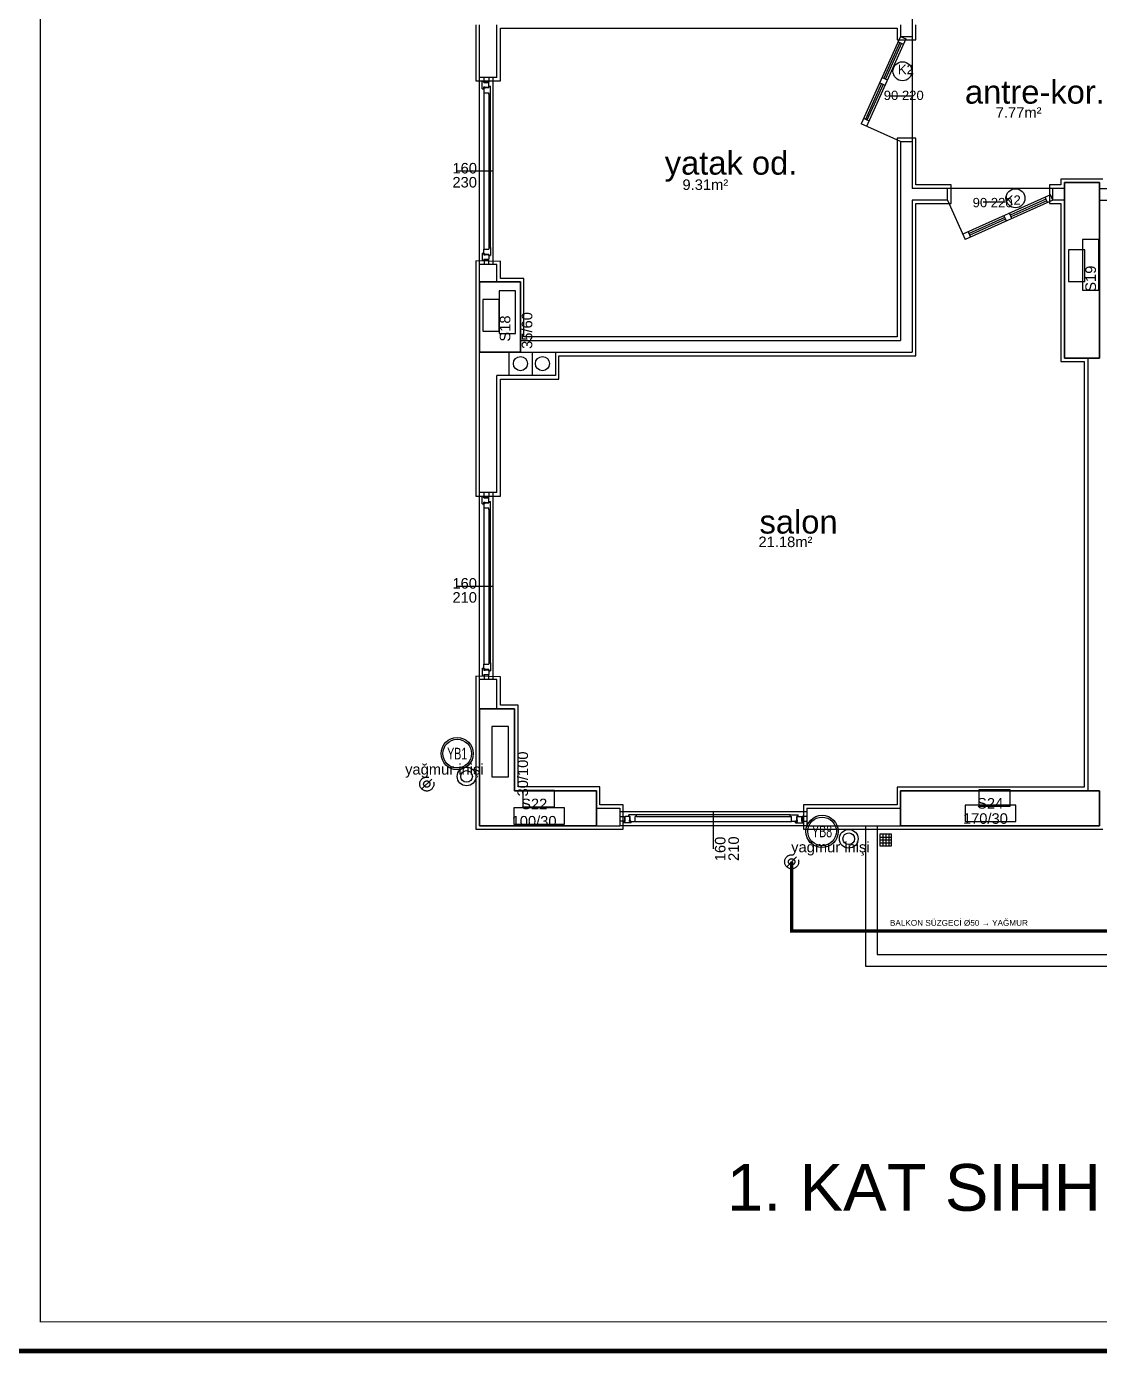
# Model space of a CAD drawing. Header units: centimetres. Extents: x -3962 to 30527, y -2 to 2802.
# Drawn here: x 10013 to 10930, y -2 to 1133 of the extents above; entities that cross this region are included whole.
import ezdxf
from ezdxf.enums import TextEntityAlignment as Align

# ---------------------------------------------------------------- set-up
doc = ezdxf.new("R2010")
doc.units = ezdxf.units.CM
doc.linetypes.add('YAGMUR HATTI', pattern=[36, 30, -6])
for name, color, linetype in [('MTY-YAGMURSU-KOLON NO', 7, 'CONTINUOUS'), ('ROTAS-KAT-ADI', 1, 'CONTINUOUS'), ('ROTAS-MIMARI', 8, 'CONTINUOUS'), ('ROTAS-MIMARI-KOLON', 8, 'CONTINUOUS'), ('ROTAS-MIMARI-YAZI', 8, 'CONTINUOUS'), ('ROTAS-PAFTA', 7, 'CONTINUOUS'), ('ROTAS-PISSU-KOLONNO', 211, 'CONTINUOUS'), ('ROTAS-YAGMUR-BORUSU', 3, 'YAGMUR HATTI'), ('ROTAS-YAGMUR-BORUSU-CAP', 3, 'CONTINUOUS')]:
    doc.layers.add(name, color=color, linetype=linetype)
doc.styles.add('ANOTATIVO', font='arial.ttf')
doc.styles.add('ROTAS', font='arial.ttf')

# ---------------------------------------------------------------- blocks, each defined once
blk = doc.blocks.new('MTY-KOLON NO YAGMUR')
at = {"layer": 'MTY-YAGMURSU-KOLON NO', "linetype": 'Continuous', "ltscale": 100}
blk.add_circle((0, 0), 27.5, dxfattribs=at)
at = {"layer": 'MTY-YAGMURSU-KOLON NO', "color": 7, "linetype": 'Continuous', "ltscale": 100}
blk.add_circle((0, 0), 24.5, dxfattribs=at)
at = {"style": 'ANOTATIVO', "width": 0.65}
blk.add_attdef('K', text='', height=20, dxfattribs=at).set_placement((0, 0), align=Align.MIDDLE_CENTER)

msp = doc.modelspace()

# ---------------------------------------------------------------- linework, layer by layer
at = {"layer": 'ROTAS-MIMARI'}
for p, q in [((10770.4, 1154.2), (10770.4, 1124.2)), ((10397.4, 1134.2), (10397.4, 1086.2)), ((10400.4, 1089.2), (10400.4, 1134.2)), ((10415.4, 1089.2), (10415.4, 1134.2)), ((10418.4, 1086.2), (10418.4, 1131.2)), ((10418.4, 1131.2), (10435.4, 1131.2)), ((10435.4, 1131.2), (10757.4, 1131.2)), ((10760.4, 1124.2), (10726.8, 1049.4)), ((10757.4, 1131.2), (10757.4, 1121.2)), ((10760.4, 1134.2), (10760.4, 1124.2)), ((10760.4, 1124.2), (10770.4, 1124.2)), ((10760.4, 1124.2), (10765, 1122.2)), ((10770.4, 1124.2), (10770.4, 1034.2)), ((10773.4, 1121.2), (10773.4, 1134.2)), ((10765, 1122.2), (10731.3, 1047.3)), ((10759.8, 1119), (10746.1, 1088.4)), ((10761.3, 1118.4), (10747.5, 1087.8)), ((10757.4, 1121.2), (10773.4, 1121.2)), ((10758.4, 1119.7), (10762.9, 1117.6)), ((10397.4, 1086.2), (10418.4, 1086.2)), ((10415.4, 1089.2), (10400.4, 1089.2)), ((10400.4, 929.2), (10400.4, 1089.2)), ((10402.8, 1079.5), (10402.8, 1085.9)), ((10402.8, 1085.9), (10404.2, 1085.9)), ((10402.8, 1079.5), (10404.2, 1079.5)), ((10404.2, 1084.7), (10404.2, 1085.9)), ((10404.2, 1084.7), (10408.4, 1084.7)), ((10404.2, 1079.5), (10404.2, 1081)), ((10404.2, 1081), (10405.2, 1081)), ((10404.2, 1080.4), (10404.7, 1080.4)), ((10404.2, 1080.4), (10404.2, 1076)), ((10404.4, 1085.2), (10404.4, 1089.2)), ((10408.4, 1085.2), (10404.4, 1085.2)), ((10404.7, 1080.1), (10404.7, 1080.4)), ((10404.7, 1080.1), (10405.2, 1080.1)), ((10405.2, 1080.7), (10405.2, 1081)), ((10405.2, 1080.7), (10408.4, 1080.7)), ((10405.2, 1080.4), (10408.4, 1080.4)), ((10405.2, 1080.1), (10405.2, 1080.4)), ((10408.4, 1089.2), (10408.4, 1085.2)), ((10408.4, 1080.7), (10408.4, 1084.7)), ((10408.4, 1081.6), (10409.8, 1081.6)), ((10408.4, 1081.6), (10408.4, 1080.4)), ((10409.8, 1074.8), (10409.8, 1081.6)), ((10412.2, 929.2), (10412.2, 1089.2)), ((10744, 1083.8), (10730.3, 1053.2)), ((10745.5, 1083.2), (10731.7, 1052.6)), ((10742.6, 1084.5), (10747.1, 1082.5)), ((10744.6, 1089.1), (10749.2, 1087)), ((10404.2, 1076), (10404.2, 942.4)), ((10404.2, 1076), (10408.4, 1076)), ((10408.4, 1074.8), (10408.4, 1076)), ((10408.4, 1074.8), (10408.4, 943.6)), ((10408.4, 1074.8), (10409.8, 1074.8)), ((10409.8, 943.6), (10409.8, 1074.8)), ((10751.6, 1073.5), (10770.4, 1073.5)), ((10760.4, 1034.2), (10726.8, 1049.4)), ((10733.4, 1051.9), (10728.8, 1053.9)), ((10773.4, 1037.2), (10757.4, 1037.2)), ((10757.4, 1037.2), (10757.4, 867.2)), ((10760.4, 1034.2), (10760.4, 864.2)), ((10760.4, 1034.2), (10770.4, 1034.2)), ((10770.4, 1034.2), (10770.4, 994.2)), ((10773.4, 997.2), (10773.4, 1037.2)), ((10380.8, 1009.2), (10412.2, 1009.2)), ((10933.4, 1002.2), (10897.4, 1002.2)), ((10897.4, 1002.2), (10897.4, 997.2)), ((10800.6, 994.2), (10770.4, 994.2)), ((10803.6, 997.2), (10773.4, 997.2)), ((10800.6, 984.2), (10800.6, 994.2)), ((10890.6, 994.2), (10800.6, 994.2)), ((10803.6, 981.2), (10803.6, 997.2)), ((10888.5, 988.8), (10813.6, 955.1)), ((10897.4, 997.2), (10887.6, 997.2)), ((10887.6, 997.2), (10887.6, 981.2)), ((10890.6, 984.2), (10888.5, 988.8)), ((10900.4, 994.2), (10890.6, 994.2)), ((10890.6, 984.2), (10890.6, 994.2)), ((10930.4, 994.2), (10939.9, 994.2)), ((10770.4, 984.2), (10770.4, 854.2)), ((10800.6, 984.2), (10770.4, 984.2)), ((10773.4, 851.2), (10773.4, 981.2)), ((10773.4, 981.2), (10803.6, 981.2)), ((10800.6, 984.2), (10815.7, 950.6)), ((10890.6, 984.2), (10815.7, 950.6)), ((10850.2, 982.4), (10830.9, 982.4)), ((10884.7, 985.1), (10854.1, 971.4)), ((10885.3, 983.7), (10854.7, 969.9)), ((10886, 982.2), (10884, 986.7)), ((10887.6, 981.2), (10897.4, 981.2)), ((10900.4, 984.2), (10890.6, 984.2)), ((10897.4, 981.2), (10897.4, 846.2)), ((10930.4, 984.2), (10939.9, 984.2)), ((10849.5, 969.3), (10818.9, 955.6)), ((10850.2, 967.9), (10819.6, 954.1)), ((10850.9, 966.4), (10848.8, 970.9)), ((10855.4, 968.4), (10853.4, 973)), ((10818.2, 957.2), (10820.3, 952.6)), ((10404.2, 942.4), (10408.4, 942.4)), ((10404.2, 938), (10404.2, 942.4)), ((10408.4, 943.6), (10408.4, 942.4)), ((10408.4, 943.6), (10409.8, 943.6)), ((10409.8, 943.6), (10409.8, 936.8)), ((10397.4, 932.2), (10397.4, 914.2)), ((10418.4, 931.7), (10397.4, 932.2)), ((10402.8, 938.9), (10402.8, 932.5)), ((10402.8, 938.9), (10404.2, 938.9)), ((10402.8, 932.5), (10404.2, 932.5)), ((10404.2, 938.9), (10404.2, 937.4)), ((10404.2, 938), (10404.7, 938)), ((10404.2, 937.4), (10405.2, 937.4)), ((10404.2, 933.7), (10404.2, 932.5)), ((10404.2, 933.7), (10408.4, 933.7)), ((10404.4, 933.2), (10404.4, 929.2)), ((10408.4, 933.2), (10404.4, 933.2)), ((10404.7, 938.3), (10405.2, 938.3)), ((10404.7, 938.3), (10404.7, 938)), ((10405.2, 938.3), (10405.2, 938)), ((10405.2, 938), (10408.4, 938)), ((10405.2, 937.7), (10405.2, 937.4)), ((10405.2, 937.7), (10408.4, 937.7)), ((10408.4, 936.8), (10408.4, 938)), ((10408.4, 937.7), (10408.4, 933.7)), ((10408.4, 936.8), (10409.8, 936.8)), ((10408.4, 929.2), (10408.4, 933.2)), ((10418.4, 917.2), (10418.4, 932.2)), ((10400.4, 914.2), (10400.4, 929.2)), ((10415.4, 929.2), (10400.4, 929.2)), ((10415.4, 914.2), (10415.4, 929.2)), ((10397.4, 914.2), (10397.4, 854.2)), ((10438.4, 917.2), (10418.4, 917.2)), ((10438.4, 867.2), (10438.4, 917.2)), ((10435.4, 864.2), (10760.4, 864.2)), ((10757.4, 867.2), (10438.4, 867.2)), ((10397.4, 854.2), (10397.4, 731.2)), ((10400.4, 734.2), (10400.4, 854.2)), ((10425.4, 854.2), (10425.4, 834.2)), ((10435.4, 854.2), (10770.4, 854.2)), ((10445.4, 854.2), (10445.4, 834.2)), ((10465.4, 854.2), (10465.4, 834.2)), ((10468.4, 831.2), (10468.4, 851.2)), ((10468.4, 851.2), (10773.4, 851.2)), ((10897.4, 846.2), (10917.4, 846.2)), ((10917.4, 846.2), (10917.4, 482.2)), ((10920.4, 849.2), (10920.4, 479.2)), ((10415.4, 734.2), (10415.4, 834.2)), ((10465.4, 834.2), (10415.4, 834.2)), ((10418.4, 731.2), (10418.4, 831.2)), ((10418.4, 831.2), (10468.4, 831.2)), ((10397.4, 731.2), (10418.4, 731.2)), ((10415.4, 734.2), (10400.4, 734.2)), ((10400.4, 574.2), (10400.4, 734.2)), ((10402.8, 724.5), (10402.8, 730.9)), ((10402.8, 730.9), (10404.2, 730.9)), ((10404.2, 729.7), (10404.2, 730.9)), ((10404.2, 729.7), (10408.4, 729.7)), ((10404.4, 730.2), (10404.4, 734.2)), ((10408.4, 730.2), (10404.4, 730.2)), ((10408.4, 734.2), (10408.4, 730.2)), ((10408.4, 725.7), (10408.4, 729.7)), ((10408.4, 726.6), (10409.8, 726.6)), ((10408.4, 726.6), (10408.4, 725.4)), ((10409.8, 719.8), (10409.8, 726.6)), ((10412.2, 574.2), (10412.2, 734.2)), ((10402.8, 724.5), (10404.2, 724.5)), ((10404.2, 724.5), (10404.2, 726)), ((10404.2, 726), (10405.2, 726)), ((10404.2, 725.4), (10404.7, 725.4)), ((10404.2, 725.4), (10404.2, 721)), ((10404.2, 721), (10404.2, 587.4)), ((10404.2, 721), (10408.4, 721)), ((10404.7, 725.1), (10404.7, 725.4)), ((10404.7, 725.1), (10405.2, 725.1)), ((10405.2, 725.7), (10405.2, 726)), ((10405.2, 725.7), (10408.4, 725.7)), ((10405.2, 725.4), (10408.4, 725.4)), ((10405.2, 725.1), (10405.2, 725.4)), ((10408.4, 719.8), (10408.4, 721)), ((10408.4, 719.8), (10408.4, 588.6)), ((10408.4, 719.8), (10409.8, 719.8)), ((10409.8, 588.6), (10409.8, 719.8)), ((10380.8, 654.2), (10412.2, 654.2)), ((10402.8, 583.9), (10402.8, 577.5)), ((10402.8, 583.9), (10404.2, 583.9)), ((10404.2, 587.4), (10408.4, 587.4)), ((10404.2, 583), (10404.2, 587.4)), ((10404.2, 583.9), (10404.2, 582.4)), ((10404.2, 583), (10404.7, 583)), ((10404.2, 582.4), (10405.2, 582.4)), ((10404.2, 578.7), (10404.2, 577.5)), ((10404.2, 578.7), (10408.4, 578.7)), ((10404.7, 583.3), (10405.2, 583.3)), ((10404.7, 583.3), (10404.7, 583)), ((10405.2, 583.3), (10405.2, 583)), ((10405.2, 583), (10408.4, 583)), ((10405.2, 582.7), (10405.2, 582.4)), ((10405.2, 582.7), (10408.4, 582.7)), ((10408.4, 588.6), (10408.4, 587.4)), ((10408.4, 588.6), (10409.8, 588.6)), ((10408.4, 581.8), (10408.4, 583)), ((10408.4, 582.7), (10408.4, 578.7)), ((10408.4, 581.8), (10409.8, 581.8)), ((10409.8, 588.6), (10409.8, 581.8)), ((10418.4, 576.7), (10397.4, 577.2)), ((10397.4, 577.2), (10397.4, 549.3)), ((10400.4, 549.3), (10400.4, 574.2)), ((10415.4, 574.2), (10400.4, 574.2)), ((10402.8, 577.5), (10404.2, 577.5)), ((10404.4, 578.2), (10404.4, 574.2)), ((10408.4, 578.2), (10404.4, 578.2)), ((10408.4, 574.2), (10408.4, 578.2)), ((10415.4, 549.3), (10415.4, 574.2)), ((10418.4, 552.3), (10418.4, 576.7)), ((10397.4, 549.3), (10397.4, 446.2)), ((10433.4, 552.3), (10418.4, 552.3)), ((10433.4, 482.4), (10433.4, 552.3)), ((10503.4, 482.4), (10433.4, 482.4)), ((10503.4, 467.2), (10503.4, 482.4)), ((10917.4, 482.2), (10757.4, 482.2)), ((10757.4, 482.2), (10757.4, 467.2)), ((10523.4, 467.2), (10503.4, 467.2)), ((10523.4, 446.2), (10523.4, 467.2)), ((10757.4, 467.2), (10677.4, 467.2)), ((10677.4, 467.2), (10677.4, 446.2)), ((10500.4, 464.2), (10520.4, 464.2)), ((10520.4, 464.2), (10520.4, 449.2)), ((10680.4, 461), (10520.4, 461)), ((10520.4, 461), (10520.4, 449.2)), ((10520.4, 457.2), (10524.4, 457.2)), ((10524.4, 457.2), (10524.4, 453.2)), ((10524.9, 453), (10524.9, 457.2)), ((10528.9, 457.2), (10524.9, 457.2)), ((10534.8, 458.6), (10528, 458.6)), ((10528, 457.2), (10528, 458.6)), ((10528, 457.2), (10529.2, 457.2)), ((10528.6, 453), (10528.6, 454)), ((10528.9, 454), (10528.6, 454)), ((10528.9, 454), (10528.9, 457.2)), ((10529.2, 454), (10529.2, 457.2)), ((10529.5, 454), (10529.2, 454)), ((10529.5, 453.5), (10529.5, 454)), ((10534.8, 457.2), (10533.6, 457.2)), ((10533.6, 453), (10533.6, 457.2)), ((10666, 458.6), (10534.8, 458.6)), ((10534.8, 457.2), (10534.8, 458.6)), ((10534.8, 457.2), (10666, 457.2)), ((10600.4, 429.6), (10600.4, 461)), ((10666, 457.2), (10666, 458.6)), ((10666, 458.6), (10672.8, 458.6)), ((10666, 457.2), (10667.2, 457.2)), ((10667.2, 453), (10667.2, 457.2)), ((10671.3, 453.5), (10671.3, 454)), ((10671.3, 454), (10671.6, 454)), ((10672.8, 457.2), (10671.6, 457.2)), ((10671.6, 454), (10671.6, 457.2)), ((10671.9, 457.2), (10675.9, 457.2)), ((10671.9, 454), (10671.9, 457.2)), ((10671.9, 454), (10672.2, 454)), ((10672.2, 453), (10672.2, 454)), ((10672.8, 457.2), (10672.8, 458.6)), ((10675.9, 453), (10675.9, 457.2)), ((10680.4, 457.2), (10676.4, 457.2)), ((10676.4, 457.2), (10676.4, 453.2)), ((10680.4, 464.2), (10760.4, 464.2)), ((10680.4, 464.2), (10680.4, 449.2)), ((10680.4, 461), (10680.4, 449.2)), ((10397.4, 446.2), (10500.4, 446.2)), ((10500.4, 449.2), (10520.4, 449.2)), ((10500.4, 446.2), (10523.4, 446.2)), ((10524.4, 453.2), (10520.4, 453.2)), ((10680.4, 449.2), (10520.4, 449.2)), ((10524.9, 453), (10523.7, 453)), ((10523.7, 451.6), (10523.7, 453)), ((10530.1, 451.6), (10523.7, 451.6)), ((10530.1, 453), (10528.6, 453)), ((10529.2, 453), (10529.2, 453.5)), ((10529.5, 453.5), (10529.2, 453.5)), ((10529.2, 453), (10533.6, 453)), ((10530.1, 451.6), (10530.1, 453)), ((10533.6, 453), (10667.2, 453)), ((10671.6, 453), (10667.2, 453)), ((10670.7, 451.6), (10670.7, 453)), ((10670.7, 453), (10672.2, 453)), ((10670.7, 451.6), (10677.1, 451.6)), ((10671.3, 453.5), (10671.6, 453.5)), ((10671.6, 453), (10671.6, 453.5)), ((10675.9, 453), (10677.1, 453)), ((10676.4, 453.2), (10680.4, 453.2)), ((10677.1, 451.6), (10677.1, 453)), ((10677.4, 446.2), (10760.4, 446.2)), ((10680.4, 449.2), (10760.4, 449.2)), ((10730.4, 449.2), (10730.4, 329.2)), ((10740.4, 449.2), (10740.4, 339.2)), ((10760.4, 446.2), (10933.4, 446.2)), ((10752.7, 442.1), (10742.7, 442.1)), ((10742.7, 442.1), (10742.7, 432.1)), ((10742.7, 439.6), (10752.7, 439.6)), ((10742.7, 437.1), (10752.7, 437.1)), ((10742.7, 434.6), (10752.7, 434.6)), ((10742.7, 432.1), (10752.7, 432.1)), ((10745.2, 442.1), (10745.2, 432.1)), ((10747.8, 442.1), (10747.8, 432.1)), ((10750.4, 442.1), (10750.4, 432.1)), ((10752.7, 432.1), (10752.7, 442.1)), ((10730.4, 329.2), (11110.4, 329.2)), ((10740.4, 339.2), (11110.4, 339.2))]:
    msp.add_line(p, q, dxfattribs=at)
for points in [[(10900.4, 849.2), (10900.4, 999.2)], [(10900.4, 999.2), (10930.4, 999.2)], [(10930.4, 999.2), (10930.4, 849.2)], [(10400.4, 854.2), (10400.4, 914.2)], [(10400.4, 914.2), (10435.4, 914.2)], [(10435.4, 914.2), (10435.4, 854.2)], [(10435.4, 854.2), (10400.4, 854.2)], [(10930.4, 849.2), (10900.4, 849.2)], [(10400.4, 449.2), (10400.4, 549.2)], [(10400.4, 549.2), (10430.4, 549.2)], [(10430.4, 549.2), (10430.4, 479.2)], [(10430.4, 479.2), (10500.4, 479.2)], [(10500.4, 479.2), (10500.4, 449.2)], [(10760.4, 449.2), (10760.4, 479.2)], [(10760.4, 479.2), (10930.4, 479.2)], [(10930.4, 479.2), (10930.4, 449.2)], [(10500.4, 449.2), (10400.4, 449.2)], [(10730.4, 449.2), (10730.4, 348.8)], [(10930.4, 449.2), (10760.4, 449.2)]]:
    msp.add_lwpolyline(points, dxfattribs=at)
for centre, radius in [((10762, 1094.4), 8.14), ((10858.6, 985.8), 8.14), ((10435.5, 844.4), 6.03), ((10454.3, 844.4), 6.03), ((10389.4, 491.4), 8), ((10389.4, 491.4), 5), ((10716.1, 438.1), 8), ((10716.1, 438.1), 5)]:
    msp.add_circle(centre, radius, dxfattribs=at)
at = {"layer": 'ROTAS-MIMARI-KOLON'}
for points in [[(10930.4, 999.2), (10900.4, 999.2), (10900.4, 849.2), (10930.4, 849.2), (10930.4, 999.2)], [(10929.8, 907.2), (10929.8, 950.4), (10915.8, 950.4), (10915.8, 907.2), (10929.8, 907.2)], [(10918, 914.7), (10918, 941.7), (10904, 941.7), (10904, 914.7), (10918, 914.7)], [(10435.4, 914.2), (10400.4, 914.2), (10400.4, 854.2), (10435.4, 854.2), (10435.4, 914.2)], [(10417.4, 872.1), (10417.4, 899.1), (10403.4, 899.1), (10403.4, 872.1), (10417.4, 872.1)], [(10431.3, 870.3), (10431.3, 906.5), (10417.3, 906.5), (10417.3, 870.3), (10431.3, 870.3)], [(10430.4, 549.2), (10400.4, 549.2), (10400.4, 449.2), (10500.4, 449.2), (10500.4, 479.2), (10430.4, 479.2), (10430.4, 549.2)], [(10425.1, 491.1), (10425.1, 534.2), (10411.1, 534.2), (10411.1, 491.1), (10425.1, 491.1)], [(10437.4, 465.4), (10464.5, 465.4), (10464.5, 479.4), (10437.4, 479.4), (10437.4, 465.4)], [(10930.4, 479.2), (10760.4, 479.2), (10760.4, 449.2), (10930.4, 449.2), (10930.4, 479.2)], [(10827.2, 465.9), (10854.2, 465.9), (10854.2, 479.9), (10827.2, 479.9), (10827.2, 465.9)], [(10815.7, 453), (10858.8, 453), (10858.8, 466.9), (10815.7, 466.9), (10815.7, 453)], [(10429.9, 450.6), (10473, 450.6), (10473, 464.6), (10429.9, 464.6), (10429.9, 450.6)]]:
    msp.add_lwpolyline(points, dxfattribs=at)
at = {"layer": 'ROTAS-PAFTA'}
for points, const_width in [([(10000, 0), (12500, 0), (12500, 2800), (10000, 2800)], 4), ([(10025, 25), (12475, 25), (12475, 2775), (10025, 2775)], 1)]:
    msp.add_lwpolyline(points, close=True, dxfattribs=dict(at, const_width=const_width))
at = {"layer": 'ROTAS-YAGMUR-BORUSU'}
for p, q in [((10351.2, 480.7), (10359.6, 489.1)), ((10663.1, 414.2), (10671.5, 422.6))]:
    msp.add_line(p, q, dxfattribs=at)
at = {"layer": 'ROTAS-YAGMUR-BORUSU', "const_width": 3}
msp.add_lwpolyline([(10953.4, 359.2), (10667.3, 359.2), (10667.3, 418.4)], dxfattribs=at)
at = {"layer": 'ROTAS-YAGMUR-BORUSU'}
for centre, radius in [((10355.4, 484.9), 6), ((10355.4, 484.9), 2.7), ((10667.3, 418.4), 6), ((10667.3, 418.4), 2.7)]:
    msp.add_circle(centre, radius, dxfattribs=at)

# ---------------------------------------------------------------- block references
at = {"layer": 'ROTAS-PISSU-KOLONNO'}
ref = msp.add_blockref('MTY-KOLON NO YAGMUR', (10381.4, 510.9), dxfattribs=dict(at, xscale=0.5, yscale=0.5))
ref.add_attrib('K', 'YB1', dxfattribs={"height": 10, "style": 'ANOTATIVO', "width": 0.65}).set_placement((10381.4, 510.9), align=Align.MIDDLE_CENTER)
ref = msp.add_blockref('MTY-KOLON NO YAGMUR', (10693.3, 444.4), dxfattribs=dict(at, xscale=0.5, yscale=0.5))
ref.add_attrib('K', 'YB8', dxfattribs={"height": 10, "style": 'ANOTATIVO', "width": 0.65}).set_placement((10693.3, 444.4), align=Align.MIDDLE_CENTER)

# ---------------------------------------------------------------- texts
at = {"layer": 'ROTAS-KAT-ADI', "style": 'ROTAS'}
msp.add_text('1. KAT SIHHİ TESİSAT PLANI..........ÖLÇEK: 1 / 50', height=40, dxfattribs=at).set_placement((11250, 120), align=Align.CENTER)
at = {"layer": 'ROTAS-MIMARI-YAZI', "style": 'ROTAS'}
for s, height, p in [('K2', 8, (10764.9, 1095.9)), ('antre-kor.', 20, (10875.2, 1076.7)), ('90 220', 8, (10763.1, 1073.8)), ('7.77m²', 9, (10861.3, 1059.1)), ('yatak od.', 20, (10615.5, 1016)), ('160', 9, (10387.8, 1011.5)), ('230', 9, (10387.8, 999.5)), ('9.31m²', 9, (10593.5, 997.4)), ('K2', 8, (10856.3, 984.2)), ('90 220', 8, (10839.1, 982.1)), ('salon', 20, (10673.2, 709.1)), ('21.18m²', 9, (10662, 692)), ('160', 9, (10387.8, 656.5)), ('210', 9, (10387.8, 644.5)), ('yağmur inişi', 9, (10370.4, 497.5)), ('S22', 9, (10447.2, 467.9)), ('S24', 9, (10837, 468.4)), ('100/30', 9, (10447.1, 453.1)), ('170/30', 9, (10832.9, 455.4)), ('yağmur inişi', 9, (10700.4, 431))]:
    msp.add_text(s, height=height, dxfattribs=at).set_placement(p, align=Align.MIDDLE_CENTER)
for s, p in [('S19', (10922.9, 917)), ('S18', (10422.3, 874.4)), ('35/60', (10441.1, 872.7)), ('30/100', (10437.4, 493.5)), ('160', (10606.2, 429.4)), ('210', (10617.7, 429.6))]:
    msp.add_text(s, height=9, rotation=90, dxfattribs=at).set_placement(p, align=Align.MIDDLE_CENTER)
at = {"layer": 'ROTAS-YAGMUR-BORUSU-CAP', "style": 'ROTAS'}
msp.add_text('BALKON SÜZGECİ Ø50 → YAĞMUR', height=5, dxfattribs=at).set_placement((10810.3, 362.2), align=Align.BOTTOM_CENTER)

doc.saveas('drawing.dxf')
